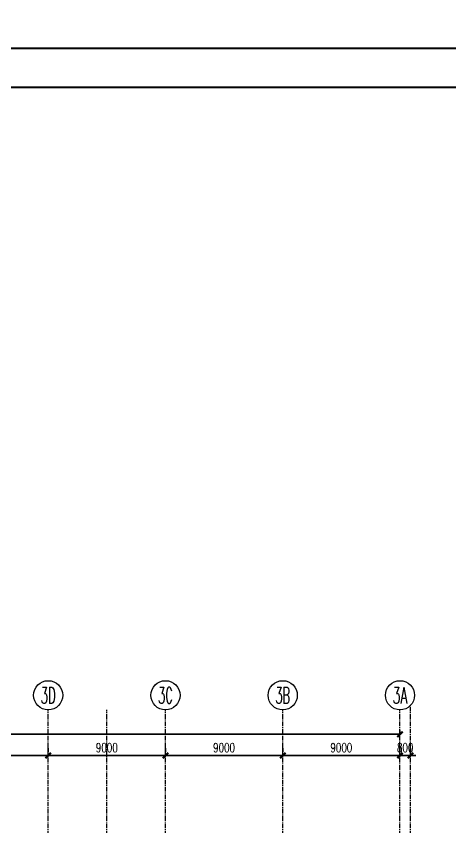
# Model space of a CAD drawing. Extents: x 782294 to 1727252, y -631030 to 17645.
# Drawn here: x 1406681 to 1440029, y -512591 to -450292 of the extents above; entities that cross this region are included whole.
import ezdxf
from ezdxf.enums import TextEntityAlignment as Align

# ---------------------------------------------------------------- set-up
doc = ezdxf.new("R2010")
doc.units = 0
doc.linetypes.add('CENTER', pattern=[2, 1.25, -0.25, 0.25, -0.25])
doc.layers.get('Defpoints').update_dxf_attribs({"color": 210})
for name, color, linetype in [('0-cxFrame', 155, 'Continuous'), ('3符号', 3, 'Continuous'), ('DIM', 173, 'Continuous'), ('DOTE', 1, 'CENTER')]:
    doc.layers.add(name, color=color, linetype=linetype)
doc.layers.add('0-cxText', color=131, linetype='Continuous', lineweight=25)
doc.layers.add('砼柱', color=2, linetype='Continuous', lineweight=35)
doc.styles.add('_TCH_AXIS', font='COMPLEX', dxfattribs={"bigfont": 'GBCBIG'})
doc.styles.add('cx_tuming', font='simhei.ttf')
doc.styles.add('cx_tuqian1', font='')
doc.styles.add('DHTEXT-1', font='romans.shx', dxfattribs={"width": 0.7, "bigfont": 'chinese.shx'})
doc.styles.add('黑体', font='simhei.ttf', dxfattribs={"height": 12})
doc.styles.get('cx_tuqian1').set_extended_font_data('SimSun')
doc.dimstyles.new('ZN280', dxfattribs={"dimscale": 280, "dimtxt": 2.5, "dimasz": 1.5, "dimexe": 1, "dimexo": 2, "dimgap": 0.9, "dimtad": 1, "dimdec": 0, "dimdsep": 46, "dimtxsty": 'DHTEXT-1', "dimblk": 'ARCHTICK', "dimcen": 2.5, "dimclrd": 173, "dimclre": 173, "dimclrt": 7, "dimazin": 2, "dimtfac": 1, "dimtdec": 0, "dimtix": 1, "dimtmove": 2, "dimatfit": 3, "dimfxl": 0, "dimarcsym": 0})

# ---------------------------------------------------------------- blocks, each defined once
blk = doc.blocks.new('TK22.A1 L(Dragon)')
at = {"layer": '0-cxFrame', "color": 7, "const_width": 0.5}
blk.add_lwpolyline([(0, 0), (-841, 0), (-841, 594), (0, 594)], close=True, dxfattribs=at)
at = {"layer": '0-cxFrame', "const_width": 0.5}
blk.add_lwpolyline([(-80, 10), (-821, 10), (-821, 584), (-80, 584)], close=True, dxfattribs=at)
at = {"style": '黑体', "flags": 4}
blk.add_attdef('图幅', text='', height=3.3, dxfattribs=at).set_placement((-40, 3), align=Align.RIGHT)
at = {"layer": '0-cxText', "flags": 4}
for tag, height, style, p in [('建设单位', 3.5, 'cx_tuming', (-45, 240)), ('项目名称', 3.5, 'cx_tuming', (-45, 210)), ('子项名称', 3.5, 'cx_tuming', (-45, 180)), ('工程编号', 3.3, 'cx_tuqian1', (-35, 165)), ('图名1', 3.5, 'cx_tuming', (-45, 87)), ('图名2', 3.5, 'cx_tuming', (-45, 79)), ('图名3', 3.5, 'cx_tuming', (-45, 71)), ('出图日期', 3.3, 'cx_tuqian1', (-39, 60)), ('专业', 3.3, 'cx_tuqian1', (-55, 52)), ('图号', 3.3, 'cx_tuqian1', (-55, 44)), ('版次', 3.3, 'cx_tuqian1', (-20, 44))]:
    blk.add_attdef(tag, text='', height=height, dxfattribs=dict(at, style=style)).set_placement(p, align=Align.MIDDLE)
at = {"layer": 'Defpoints', "color": 6, "flags": 4}
for tag, height, style, p in [('tufu', 3.3, '黑体', (-12, 12)), ('dwfname', 4, 'cx_tuqian1', (-80, 3))]:
    blk.add_attdef(tag, text='', height=height, dxfattribs=dict(at, style=style)).set_placement(p, align=Align.RIGHT)
blk = doc.blocks.new('_ArchTick')
at = {"color": 0, "linetype": 'ByBlock', "const_width": 0.4}
blk.add_lwpolyline([(-0.5, -0.5), (0.5, 0.5)], dxfattribs=at)
blk = doc.blocks.new('*D471')
at = {"layer": 'Defpoints', "color": 0, "ltscale": 2800, "transparency": 16777216}
for p in [(148000, 80275), (157000, 80275), (157000, 80275)]:
    blk.add_point(p, dxfattribs=at)
at = {"layer": 'DIM', "color": 173, "linetype": 'ByBlock', "lineweight": -2, "ltscale": 2800, "transparency": 16777216}
for p, q in [((148000, 80835), (148000, 80555)), ((157000, 80835), (157000, 80555)), ((148000, 80275), (157000, 80275))]:
    blk.add_line(p, q, dxfattribs=at)
at = {"layer": 'DIM', "color": 173, "lineweight": -2, "ltscale": 2800, "transparency": 16777216, "xscale": 420, "yscale": 420, "zscale": 420, "rotation": 180}
blk.add_blockref('_ArchTick', (148000, 80275), dxfattribs=at)
at = {"layer": 'DIM', "color": 173, "lineweight": -2, "ltscale": 2800, "transparency": 16777216, "xscale": 420, "yscale": 420, "zscale": 420}
blk.add_blockref('_ArchTick', (157000, 80275), dxfattribs=at)
at = {"layer": 'DIM', "color": 7, "ltscale": 2800, "transparency": 16777216, "insert": (152500, 80877), "char_height": 700, "attachment_point": 5, "style": 'DHTEXT-1'}
blk.add_mtext('9000', dxfattribs=at)
blk = doc.blocks.new('*D472')
at = {"layer": 'Defpoints', "color": 0, "ltscale": 2800, "transparency": 16777216}
for p in [(157000, 80275), (166000, 80275), (166000, 80275)]:
    blk.add_point(p, dxfattribs=at)
at = {"layer": 'DIM', "color": 173, "linetype": 'ByBlock', "lineweight": -2, "ltscale": 2800, "transparency": 16777216}
for p, q in [((157000, 80835), (157000, 80555)), ((166000, 80835), (166000, 80555)), ((157000, 80275), (166000, 80275))]:
    blk.add_line(p, q, dxfattribs=at)
at = {"layer": 'DIM', "color": 173, "lineweight": -2, "ltscale": 2800, "transparency": 16777216, "xscale": 420, "yscale": 420, "zscale": 420, "rotation": 180}
blk.add_blockref('_ArchTick', (157000, 80275), dxfattribs=at)
at = {"layer": 'DIM', "color": 173, "lineweight": -2, "ltscale": 2800, "transparency": 16777216, "xscale": 420, "yscale": 420, "zscale": 420}
blk.add_blockref('_ArchTick', (166000, 80275), dxfattribs=at)
at = {"layer": 'DIM', "color": 7, "ltscale": 2800, "transparency": 16777216, "insert": (161500, 80877), "char_height": 700, "attachment_point": 5, "style": 'DHTEXT-1'}
blk.add_mtext('9000', dxfattribs=at)
blk = doc.blocks.new('*D473')
at = {"layer": 'Defpoints', "color": 0, "ltscale": 2800, "transparency": 16777216}
for p in [(166000, 80275), (175000, 80275), (175000, 80275)]:
    blk.add_point(p, dxfattribs=at)
at = {"layer": 'DIM', "color": 173, "linetype": 'ByBlock', "lineweight": -2, "ltscale": 2800, "transparency": 16777216}
for p, q in [((166000, 80835), (166000, 80555)), ((175000, 80835), (175000, 80555)), ((166000, 80275), (175000, 80275))]:
    blk.add_line(p, q, dxfattribs=at)
at = {"layer": 'DIM', "color": 173, "lineweight": -2, "ltscale": 2800, "transparency": 16777216, "xscale": 420, "yscale": 420, "zscale": 420, "rotation": 180}
blk.add_blockref('_ArchTick', (166000, 80275), dxfattribs=at)
at = {"layer": 'DIM', "color": 173, "lineweight": -2, "ltscale": 2800, "transparency": 16777216, "xscale": 420, "yscale": 420, "zscale": 420}
blk.add_blockref('_ArchTick', (175000, 80275), dxfattribs=at)
at = {"layer": 'DIM', "color": 7, "ltscale": 2800, "transparency": 16777216, "insert": (170500, 80877), "char_height": 700, "attachment_point": 5, "style": 'DHTEXT-1'}
blk.add_mtext('9000', dxfattribs=at)
blk = doc.blocks.new('*D474')
at = {"layer": 'Defpoints', "color": 0, "ltscale": 2800, "transparency": 16777216}
for p in [(175000, 80275), (184000, 80275), (184000, 80275)]:
    blk.add_point(p, dxfattribs=at)
at = {"layer": 'DIM', "color": 173, "linetype": 'ByBlock', "lineweight": -2, "ltscale": 2800, "transparency": 16777216}
for p, q in [((175000, 80835), (175000, 80555)), ((184000, 80835), (184000, 80555)), ((175000, 80275), (184000, 80275))]:
    blk.add_line(p, q, dxfattribs=at)
at = {"layer": 'DIM', "color": 173, "lineweight": -2, "ltscale": 2800, "transparency": 16777216, "xscale": 420, "yscale": 420, "zscale": 420, "rotation": 180}
blk.add_blockref('_ArchTick', (175000, 80275), dxfattribs=at)
at = {"layer": 'DIM', "color": 173, "lineweight": -2, "ltscale": 2800, "transparency": 16777216, "xscale": 420, "yscale": 420, "zscale": 420}
blk.add_blockref('_ArchTick', (184000, 80275), dxfattribs=at)
at = {"layer": 'DIM', "color": 7, "ltscale": 2800, "transparency": 16777216, "insert": (179500, 80877), "char_height": 700, "attachment_point": 5, "style": 'DHTEXT-1'}
blk.add_mtext('9000', dxfattribs=at)
blk = doc.blocks.new('*D475')
at = {"layer": 'Defpoints', "color": 0, "ltscale": 2800, "transparency": 16777216}
for p in [(184000, 80275), (184800, 80275), (184800, 80275)]:
    blk.add_point(p, dxfattribs=at)
at = {"layer": 'DIM', "color": 173, "linetype": 'ByBlock', "lineweight": -2, "ltscale": 2800, "transparency": 16777216}
for p, q in [((184000, 80835), (184000, 80555)), ((184800, 80835), (184800, 80555)), ((184000, 80275), (183580, 80275)), ((184000, 80275), (184800, 80275)), ((184800, 80275), (185220, 80275))]:
    blk.add_line(p, q, dxfattribs=at)
at = {"layer": 'DIM', "color": 173, "lineweight": -2, "ltscale": 2800, "transparency": 16777216, "xscale": 420, "yscale": 420, "zscale": 420}
blk.add_blockref('_ArchTick', (184000, 80275), dxfattribs=at)
at = {"layer": 'DIM', "color": 173, "lineweight": -2, "ltscale": 2800, "transparency": 16777216, "xscale": 420, "yscale": 420, "zscale": 420, "rotation": 180}
blk.add_blockref('_ArchTick', (184800, 80275), dxfattribs=at)
at = {"layer": 'DIM', "color": 7, "ltscale": 2800, "transparency": 16777216, "insert": (184400, 80877), "char_height": 700, "attachment_point": 5, "style": 'DHTEXT-1'}
blk.add_mtext('800', dxfattribs=at)
blk = doc.blocks.new('*D486')
at = {"layer": 'Defpoints', "color": 0, "ltscale": 2800, "transparency": 16777216}
for p in [(184000, 81904), (0, 81455), (184000, 81455)]:
    blk.add_point(p, dxfattribs=at)
at = {"layer": 'DIM', "color": 173, "linetype": 'ByBlock', "lineweight": -2, "ltscale": 2800, "transparency": 16777216}
for p, q in [((0, 82015), (0, 82184)), ((0, 81904), (184000, 81904)), ((184000, 82015), (184000, 82184))]:
    blk.add_line(p, q, dxfattribs=at)
at = {"layer": 'DIM', "color": 173, "lineweight": -2, "ltscale": 2800, "transparency": 16777216, "xscale": 420, "yscale": 420, "zscale": 420, "rotation": 180}
blk.add_blockref('_ArchTick', (0, 81904), dxfattribs=at)
at = {"layer": 'DIM', "color": 173, "lineweight": -2, "ltscale": 2800, "transparency": 16777216, "xscale": 420, "yscale": 420, "zscale": 420}
blk.add_blockref('_ArchTick', (184000, 81904), dxfattribs=at)
at = {"layer": 'DIM', "color": 7, "ltscale": 2800, "transparency": 16777216, "insert": (92000, 82506), "char_height": 700, "attachment_point": 5, "style": 'DHTEXT-1'}
blk.add_mtext('184000', dxfattribs=at)
blk = doc.blocks.new('卓越-轴号')
blk.add_circle((0, 0), 4)
at = {"color": 0, "style": '_TCH_AXIS', "width": 1.041667, "flags": 8}
blk.add_attdef('A', text='', height=4.48, dxfattribs=at).set_placement((-2, -2.24), (2, -2.24), align=Align.FIT)
blk = doc.blocks.new('A$Cd7b80a86')
at = {"layer": 'DOTE', "ltscale": 280}
for p, q in [((184800, -8180), (184800, 84113.6)), ((157000, -8180), (157000, 83777.4)), ((161500, -8180), (161500, 83777.4)), ((166000, -8180), (166000, 83777.4)), ((175000, -8180), (175000, 83777.4)), ((184000, -8180), (184000, 83777.4))]:
    blk.add_line(p, q, dxfattribs=at)
at = {"layer": '3符号', "color": 7}
ref = blk.add_blockref('卓越-轴号', (157000, 84897.4), dxfattribs=dict(at, xscale=280, yscale=280, zscale=280))
ref.add_attrib('A', '3D', dxfattribs={"layer": '0', "color": 0, "height": 1254.4, "style": '_TCH_AXIS', "width": 0.520833}).set_placement((156440, 84270.2), (157560, 84270.2), align=Align.FIT)
ref = blk.add_blockref('卓越-轴号', (166000, 84897.4), dxfattribs=dict(at, xscale=280, yscale=280, zscale=280))
ref.add_attrib('A', '3C', dxfattribs={"layer": '0', "color": 0, "height": 1254.4, "style": '_TCH_AXIS', "width": 0.551471}).set_placement((165440, 84270.2), (166560, 84270.2), align=Align.FIT)
ref = blk.add_blockref('卓越-轴号', (175000, 84897.4), dxfattribs=dict(at, xscale=280, yscale=280, zscale=280))
ref.add_attrib('A', '3B', dxfattribs={"layer": '0', "color": 0, "height": 1254.4, "style": '_TCH_AXIS', "width": 0.520833}).set_placement((174440, 84270.2), (175560, 84270.2), align=Align.FIT)
ref = blk.add_blockref('卓越-轴号', (184000, 84897.4), dxfattribs=dict(at, xscale=280, yscale=280, zscale=280))
ref.add_attrib('A', '3A', dxfattribs={"layer": '0', "color": 0, "height": 1254.4, "style": '_TCH_AXIS', "width": 0.506757}).set_placement((183440, 84270.2), (184560, 84270.2), align=Align.FIT)
at = {"layer": 'DIM', "ltscale": 2800}
dim = blk.add_aligned_dim(p1=(0, 81454.9), p2=(184000, 81454.9), distance=448.6, dimstyle='ZN280', dxfattribs=at)
dim.commit()
dim.dimension.update_dxf_attribs({"geometry": '*D486', "text_midpoint": (92000, 82505.6)})
for base, p1, p2, picture, middle in [((157000, 80275), (148000, 80275), (157000, 80275), '*D471', (152500, 80877)), ((166000, 80275), (157000, 80275), (166000, 80275), '*D472', (161500, 80877)), ((175000, 80275), (166000, 80275), (175000, 80275), '*D473', (170500, 80877)), ((184000, 80275), (175000, 80275), (184000, 80275), '*D474', (179500, 80877)), ((184800, 80275), (184000, 80275), (184800, 80275), '*D475', (184400, 80877))]:
    dim = blk.add_linear_dim(base=base, p1=p1, p2=p2, angle=180, dimstyle='ZN280', dxfattribs=at)
    dim.commit()
    dim.dimension.update_dxf_attribs({"geometry": picture, "text_midpoint": middle})

msp = doc.modelspace()

# ---------------------------------------------------------------- block references
at = {"layer": '0-cxFrame', "xscale": 300, "yscale": 300, "zscale": 300}
for p in [(1474876.7, -452755.4), (1474876.7, -630955.4)]:
    msp.add_blockref('TK22.A1 L(Dragon)', p, dxfattribs=at)
at = {"layer": '砼柱', "ltscale": 500}
msp.add_blockref('A$Cd7b80a86', (1252132.7, -587318.4), dxfattribs=at)

doc.saveas('drawing.dxf')
